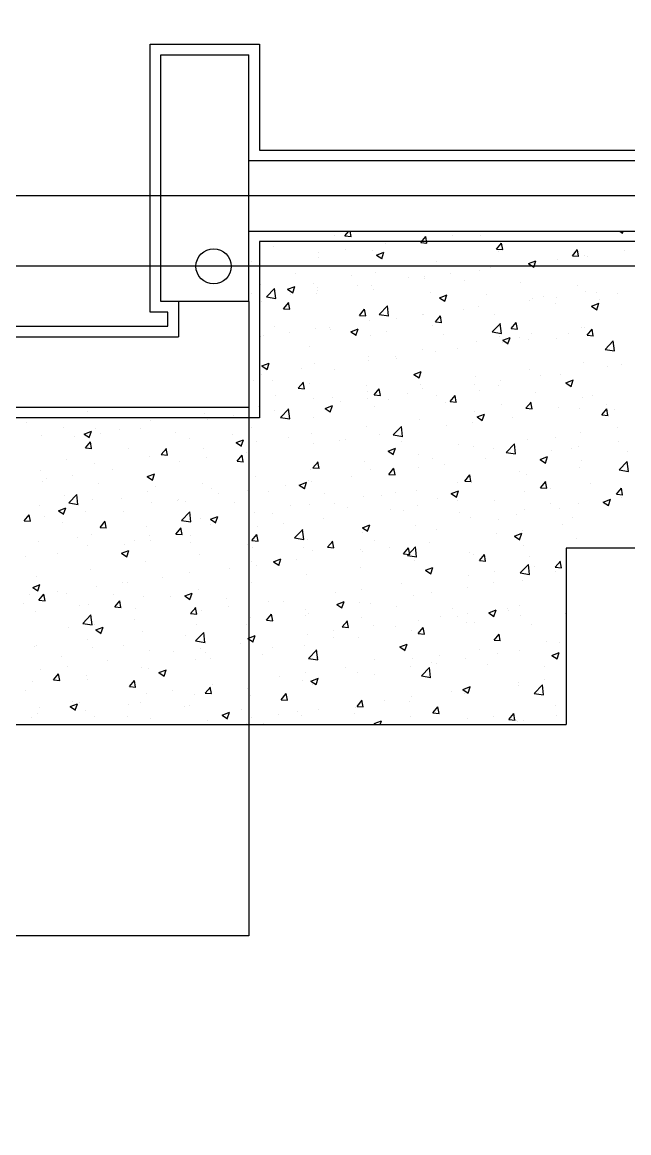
# Model space of a CAD drawing. Extents: x 78 to 306, y -397 to 18.
# Drawn here: x 271.2313 to 271.2657, y -396.7747 to -396.7117 of the extents above; entities that cross this region are included whole.
import ezdxf

# ---------------------------------------------------------------- set-up
doc = ezdxf.new("R2010")
doc.units = 0
doc.header["$LTSCALE"] = 0.5
doc.header["$MEASUREMENT"] = 0
doc.linetypes.add('DASHDOT2', pattern=[0.5, 0.25, -0.125, 0, -0.125])
doc.linetypes.add('DOT2', pattern=[0.125, 0, -0.125])
for name, color, linetype in [('AKS', 5, 'DASHDOT2'), ('ASHADE', 7, 'CONTINUOUS'), ('DUVAR', 6, 'CONTINUOUS'), ('IZDUSUM', 2, 'DOT2'), ('KOLON', 4, 'CONTINUOUS'), ('MERDIVEN', 3, 'CONTINUOUS'), ('SIVA', 7, 'CONTINUOUS'), ('TARAMA', 8, 'CONTINUOUS')]:
    doc.layers.add(name, color=color, linetype=linetype)

msp = doc.modelspace()

# ---------------------------------------------------------------- linework, layer by layer
at = {"layer": 'AKS'}
for p, q in [((271.242144, -396.35156), (271.242144, -396.83956)), ((271.254144, -396.35556), (271.254144, -396.83556)), ((271.333144, -396.72156), (271.041144, -396.72156)), ((271.333144, -396.72556), (271.037144, -396.72556))]:
    msp.add_line(p, q, dxfattribs=at)
at = {"layer": 'ASHADE'}
msp.add_circle((271.242144, -396.72556), 0.001, dxfattribs=at)
at = {"layer": 'DUVAR'}
for p, q in [((271.244144, -396.71956), (271.330644, -396.71956)), ((271.244144, -396.72356), (271.330644, -396.72356)), ((271.240144, -396.72756), (271.240144, -396.72956)), ((271.244144, -396.72756), (271.244144, -396.73356)), ((271.143144, -396.72956), (271.240144, -396.72956)), ((271.139144, -396.73356), (271.244144, -396.73356))]:
    msp.add_line(p, q, dxfattribs=at)
at = {"layer": 'IZDUSUM', "ltscale": 0.6}
for p, q in [((271.244144, -396.73356), (271.244144, -396.76356)), ((271.244144, -396.76356), (271.139144, -396.76356))]:
    msp.add_line(p, q, dxfattribs=at)
at = {"layer": 'KOLON'}
for p, q in [((271.239144, -396.72756), (271.239144, -396.71356)), ((271.239144, -396.71356), (271.244144, -396.71356)), ((271.244144, -396.72756), (271.244144, -396.71356)), ((271.244144, -396.72756), (271.239144, -396.72756))]:
    msp.add_line(p, q, dxfattribs=at)
at = {"layer": 'MERDIVEN'}
for p, q in [((271.404144, -396.74156), (271.262144, -396.74156)), ((271.262144, -396.74156), (271.262144, -396.75156)), ((271.121144, -396.75156), (271.262144, -396.75156))]:
    msp.add_line(p, q, dxfattribs=at)
at = {"layer": 'SIVA', "ltscale": 1.4}
for p, q in [((271.238544, -396.72816), (271.238544, -396.71296)), ((271.238544, -396.71296), (271.244744, -396.71296)), ((271.244744, -396.71296), (271.244744, -396.71896)), ((271.244744, -396.71896), (271.330044, -396.71896)), ((271.330644, -396.72416), (271.244744, -396.72416)), ((271.244744, -396.72416), (271.244744, -396.72756)), ((271.244744, -396.72756), (271.244744, -396.73416)), ((271.239544, -396.72816), (271.238544, -396.72816)), ((271.239544, -396.72896), (271.239544, -396.72816)), ((271.143744, -396.72896), (271.239544, -396.72896)), ((271.244744, -396.73416), (271.138544, -396.73416))]:
    msp.add_line(p, q, dxfattribs=at)
at = {"layer": 'TARAMA'}
for p, q in [((271.249587, -396.72383), (271.249813, -396.72356)), ((271.24994, -396.723862), (271.249884, -396.72356)), ((271.263949, -396.72356), (271.263949, -396.72356)), ((271.265183, -396.72356), (271.265348, -396.723671)), ((271.265342, -396.723672), (271.26538, -396.72356)), ((271.249024, -396.723815), (271.249024, -396.723815)), ((271.249587, -396.72383), (271.249946, -396.723861)), ((271.253891, -396.724206), (271.25418, -396.723861)), ((271.254244, -396.724239), (271.254174, -396.723863)), ((271.255675, -396.723783), (271.255675, -396.723783)), ((271.257177, -396.723585), (271.257177, -396.723585)), ((271.257303, -396.723825), (271.257303, -396.723825)), ((271.261813, -396.724113), (271.261813, -396.724113)), ((271.245525, -396.724415), (271.245525, -396.724415)), ((271.248111, -396.724778), (271.248111, -396.724778)), ((271.249613, -396.724581), (271.249613, -396.724581)), ((271.251156, -396.724659), (271.251156, -396.724659)), ((271.251385, -396.724924), (271.251805, -396.724763)), ((271.251678, -396.725127), (271.251799, -396.724764)), ((271.251886, -396.724282), (271.251886, -396.724282)), ((271.253891, -396.724206), (271.254249, -396.724237)), ((271.254186, -396.724275), (271.254186, -396.724275)), ((271.258194, -396.724583), (271.258484, -396.724238)), ((271.258194, -396.724583), (271.258553, -396.724614)), ((271.258314, -396.724713), (271.258314, -396.724713)), ((271.258547, -396.724615), (271.258478, -396.724239)), ((271.262498, -396.724959), (271.262787, -396.724614)), ((271.262851, -396.724992), (271.262781, -396.724616)), ((271.265435, -396.724656), (271.265435, -396.724656)), ((271.244322, -396.725277), (271.244322, -396.725277)), ((271.248075, -396.725082), (271.248075, -396.725082)), ((271.251385, -396.724924), (271.251684, -396.725125)), ((271.254814, -396.725314), (271.254814, -396.725314)), ((271.260008, -396.725405), (271.260428, -396.725243)), ((271.260008, -396.725405), (271.260306, -396.725606)), ((271.260301, -396.725607), (271.260422, -396.725245)), ((271.26031, -396.7254), (271.26031, -396.7254)), ((271.26166, -396.725153), (271.26166, -396.725153)), ((271.262498, -396.724959), (271.262857, -396.72499)), ((271.263163, -396.724956), (271.263163, -396.724956)), ((271.263341, -396.725016), (271.263341, -396.725016)), ((271.244959, -396.725532), (271.244959, -396.725532)), ((271.246766, -396.725949), (271.246766, -396.725949)), ((271.249969, -396.726085), (271.249969, -396.726085)), ((271.251315, -396.725915), (271.251315, -396.725915)), ((271.255599, -396.725951), (271.255599, -396.725951)), ((271.25723, -396.725823), (271.25723, -396.725823)), ((271.257871, -396.725652), (271.257871, -396.725652)), ((271.244829, -396.72662), (271.244829, -396.72662)), ((271.246344, -396.726859), (271.246764, -396.726698)), ((271.246636, -396.727062), (271.246758, -396.726699)), ((271.247816, -396.726515), (271.247816, -396.726515)), ((271.250307, -396.726648), (271.250307, -396.726648)), ((271.251083, -396.726657), (271.251083, -396.726657)), ((271.253172, -396.72622), (271.253172, -396.72622)), ((271.254097, -396.726149), (271.254097, -396.726149)), ((271.254113, -396.726273), (271.254113, -396.726273)), ((271.256375, -396.726355), (271.256375, -396.726355)), ((271.259578, -396.726491), (271.259578, -396.726491)), ((271.262781, -396.726626), (271.262781, -396.726626)), ((271.244317, -396.727116), (271.244317, -396.727116)), ((271.24514, -396.727298), (271.245607, -396.726811)), ((271.24514, -396.727298), (271.245674, -396.727381)), ((271.245668, -396.727381), (271.245601, -396.726812)), ((271.246344, -396.726859), (271.246642, -396.727061)), ((271.246533, -396.727145), (271.246533, -396.727145)), ((271.248002, -396.727079), (271.248002, -396.727079)), ((271.248031, -396.726755), (271.248031, -396.726755)), ((271.248035, -396.726947), (271.248035, -396.726947)), ((271.251234, -396.726891), (271.251234, -396.726891)), ((271.254437, -396.727026), (271.254437, -396.727026)), ((271.254967, -396.72734), (271.255387, -396.727179)), ((271.254967, -396.72734), (271.255265, -396.727541)), ((271.255259, -396.727543), (271.255381, -396.72718)), ((271.25764, -396.727161), (271.25764, -396.727161)), ((271.260843, -396.727297), (271.260843, -396.727297)), ((271.261584, -396.727322), (271.261584, -396.727322)), ((271.263268, -396.727014), (271.263268, -396.727014)), ((271.263857, -396.727023), (271.263857, -396.727023)), ((271.265064, -396.727092), (271.265064, -396.727092)), ((271.244886, -396.727529), (271.244886, -396.727529)), ((271.246116, -396.727966), (271.246405, -396.727621)), ((271.246116, -396.727966), (271.246475, -396.727998)), ((271.246469, -396.727999), (271.2464, -396.727623)), ((271.251543, -396.728292), (271.252011, -396.727805)), ((271.252071, -396.728375), (271.252005, -396.727805)), ((271.257157, -396.72782), (271.257157, -396.72782)), ((271.260082, -396.72752), (271.260082, -396.72752)), ((271.260237, -396.727398), (271.260237, -396.727398)), ((271.261565, -396.727693), (271.261565, -396.727693)), ((271.263589, -396.72782), (271.26401, -396.727659)), ((271.263589, -396.72782), (271.263888, -396.728022)), ((271.263882, -396.728023), (271.264004, -396.72766)), ((271.264046, -396.727432), (271.264046, -396.727432)), ((271.25042, -396.728343), (271.250709, -396.727998)), ((271.25042, -396.728343), (271.250778, -396.728374)), ((271.250773, -396.728375), (271.250703, -396.727999)), ((271.251543, -396.728292), (271.252077, -396.728374)), ((271.252518, -396.728516), (271.252518, -396.728516)), ((271.25402, -396.728318), (271.25402, -396.728318)), ((271.25404, -396.72827), (271.25404, -396.72827)), ((271.254723, -396.728719), (271.255013, -396.728374)), ((271.255076, -396.728752), (271.255007, -396.728376)), ((271.256293, -396.728019), (271.256293, -396.728019)), ((271.258066, -396.728293), (271.258066, -396.728293)), ((271.245573, -396.728999), (271.245573, -396.728999)), ((271.247929, -396.729077), (271.247929, -396.729077)), ((271.248729, -396.729014), (271.248729, -396.729014)), ((271.248776, -396.729134), (271.248776, -396.729134)), ((271.249925, -396.729275), (271.250345, -396.729114)), ((271.250218, -396.729478), (271.25034, -396.729115)), ((271.25101, -396.728654), (271.25101, -396.728654)), ((271.254567, -396.728894), (271.254567, -396.728894)), ((271.254723, -396.728719), (271.255082, -396.728751)), ((271.257947, -396.729285), (271.258414, -396.728798)), ((271.258474, -396.729368), (271.258408, -396.728798)), ((271.259027, -396.729096), (271.259316, -396.728751)), ((271.259027, -396.729096), (271.259386, -396.729127)), ((271.25938, -396.729128), (271.25931, -396.728752)), ((271.263003, -396.72901), (271.263003, -396.72901)), ((271.263195, -396.729011), (271.263195, -396.729011)), ((271.26333, -396.729472), (271.26362, -396.729127)), ((271.263683, -396.729505), (271.263614, -396.729129)), ((271.244813, -396.729526), (271.244813, -396.729526)), ((271.244955, -396.729511), (271.244955, -396.729511)), ((271.246457, -396.729314), (271.246457, -396.729314)), ((271.249925, -396.729275), (271.250224, -396.729476)), ((271.251068, -396.729494), (271.251068, -396.729494)), ((271.251979, -396.72927), (271.251979, -396.72927)), ((271.255182, -396.729405), (271.255182, -396.729405)), ((271.257084, -396.729817), (271.257084, -396.729817)), ((271.257947, -396.729285), (271.25848, -396.729367)), ((271.258384, -396.72954), (271.258384, -396.72954)), ((271.258548, -396.729756), (271.258968, -396.729594)), ((271.258548, -396.729756), (271.258847, -396.729957)), ((271.258841, -396.729958), (271.258962, -396.729596)), ((271.259504, -396.729611), (271.259504, -396.729611)), ((271.260006, -396.729689), (271.260006, -396.729689)), ((271.260164, -396.729395), (271.260164, -396.729395)), ((271.261587, -396.729676), (271.261587, -396.729676)), ((271.262278, -396.729389), (271.262278, -396.729389)), ((271.26333, -396.729472), (271.263689, -396.729504)), ((271.26435, -396.730278), (271.264818, -396.729791)), ((271.26479, -396.729811), (271.26479, -396.729811)), ((271.264878, -396.730361), (271.264812, -396.729791)), ((271.247569, -396.730095), (271.247569, -396.730095)), ((271.253967, -396.730267), (271.253967, -396.730267)), ((271.254714, -396.730385), (271.254714, -396.730385)), ((271.256004, -396.730211), (271.256004, -396.730211)), ((271.258504, -396.729886), (271.258504, -396.729886)), ((271.26435, -396.730278), (271.264884, -396.730361)), ((271.244884, -396.73121), (271.245304, -396.731049)), ((271.245177, -396.731413), (271.245298, -396.73105)), ((271.247856, -396.731074), (271.247856, -396.731074)), ((271.250937, -396.730651), (271.250937, -396.730651)), ((271.25094, -396.730882), (271.25094, -396.730882)), ((271.252442, -396.730684), (271.252442, -396.730684)), ((271.252505, -396.730812), (271.252505, -396.730812)), ((271.263122, -396.731008), (271.263122, -396.731008)), ((271.265294, -396.73111), (271.265294, -396.73111)), ((271.24474, -396.731524), (271.24474, -396.731524)), ((271.244878, -396.73168), (271.244878, -396.73168)), ((271.244884, -396.73121), (271.245182, -396.731412)), ((271.247151, -396.731381), (271.247151, -396.731381)), ((271.249006, -396.731413), (271.249006, -396.731413)), ((271.253507, -396.731691), (271.253927, -396.731529)), ((271.253507, -396.731691), (271.253805, -396.731892)), ((271.253799, -396.731893), (271.253921, -396.731531)), ((271.260091, -396.731392), (271.260091, -396.731392)), ((271.2607, -396.731756), (271.2607, -396.731756)), ((271.261795, -396.73171), (271.261795, -396.73171)), ((271.264489, -396.731257), (271.264489, -396.731257)), ((271.244404, -396.732065), (271.244404, -396.732065)), ((271.245507, -396.732013), (271.245507, -396.732013)), ((271.246949, -396.732479), (271.247238, -396.732135)), ((271.247302, -396.732512), (271.247232, -396.732136)), ((271.247607, -396.7322), (271.247607, -396.7322)), ((271.25081, -396.732336), (271.25081, -396.732336)), ((271.253894, -396.732265), (271.253894, -396.732265)), ((271.256925, -396.732253), (271.256925, -396.732253)), ((271.257011, -396.731815), (271.257011, -396.731815)), ((271.258296, -396.732311), (271.258296, -396.732311)), ((271.258427, -396.732055), (271.258427, -396.732055)), ((271.26213, -396.732171), (271.26255, -396.73201)), ((271.26213, -396.732171), (271.262428, -396.732373)), ((271.262422, -396.732374), (271.262544, -396.732011)), ((271.245669, -396.732871), (271.245669, -396.732871)), ((271.246949, -396.732479), (271.247307, -396.732511)), ((271.248872, -396.733006), (271.248872, -396.733006)), ((271.250864, -396.732649), (271.250864, -396.732649)), ((271.251252, -396.732856), (271.251542, -396.732511)), ((271.251252, -396.732856), (271.251611, -396.732887)), ((271.251605, -396.732889), (271.251536, -396.732512)), ((271.253136, -396.732752), (271.253136, -396.732752)), ((271.254013, -396.732471), (271.254013, -396.732471)), ((271.254797, -396.732912), (271.254797, -396.732912)), ((271.255556, -396.733232), (271.255845, -396.732888)), ((271.255909, -396.733265), (271.255839, -396.732889)), ((271.257216, -396.732606), (271.257216, -396.732606)), ((271.260419, -396.732742), (271.260419, -396.732742)), ((271.263049, -396.733006), (271.263049, -396.733006)), ((271.263622, -396.732877), (271.263622, -396.732877)), ((271.244667, -396.733521), (271.244667, -396.733521)), ((271.245935, -396.734136), (271.246403, -396.733649)), ((271.246463, -396.734219), (271.246397, -396.733649)), ((271.247783, -396.733071), (271.247783, -396.733071)), ((271.248465, -396.733626), (271.248886, -396.733465)), ((271.248465, -396.733626), (271.248764, -396.733827)), ((271.248758, -396.733829), (271.24888, -396.733466)), ((271.249362, -396.733249), (271.249362, -396.733249)), ((271.250864, -396.733051), (271.250864, -396.733051)), ((271.251298, -396.733512), (271.251298, -396.733512)), ((271.252075, -396.733142), (271.252075, -396.733142)), ((271.255278, -396.733277), (271.255278, -396.733277)), ((271.255556, -396.733232), (271.255914, -396.733264)), ((271.258481, -396.733412), (271.258481, -396.733412)), ((271.259859, -396.733609), (271.260149, -396.733264)), ((271.259859, -396.733609), (271.260218, -396.73364)), ((271.260018, -396.73339), (271.260018, -396.73339)), ((271.260212, -396.733642), (271.260143, -396.733265)), ((271.261684, -396.733548), (271.261684, -396.733548)), ((271.262911, -396.733623), (271.262911, -396.733623)), ((271.264163, -396.733985), (271.264452, -396.733641)), ((271.264413, -396.733426), (271.264413, -396.733426)), ((271.264516, -396.734018), (271.264446, -396.733642)), ((271.23501, -396.733815), (271.23501, -396.733815)), ((271.241636, -396.733905), (271.241636, -396.733905)), ((271.241798, -396.734244), (271.241798, -396.734244)), ((271.2433, -396.734047), (271.2433, -396.734047)), ((271.245572, -396.733747), (271.245572, -396.733747)), ((271.245935, -396.734136), (271.246469, -396.734219)), ((271.247799, -396.734113), (271.247799, -396.734113)), ((271.253822, -396.734262), (271.253822, -396.734262)), ((271.256938, -396.733812), (271.256938, -396.733812)), ((271.257088, -396.734106), (271.257508, -396.733945)), ((271.257088, -396.734106), (271.257387, -396.734308)), ((271.257381, -396.734309), (271.257502, -396.733947)), ((271.259121, -396.734122), (271.259121, -396.734122)), ((271.264163, -396.733985), (271.264522, -396.734017)), ((271.264887, -396.733683), (271.264887, -396.733683)), ((271.231511, -396.734416), (271.231511, -396.734416)), ((271.233602, -396.734709), (271.233602, -396.734709)), ((271.235439, -396.734778), (271.235439, -396.734778)), ((271.236805, -396.734844), (271.236805, -396.734844)), ((271.238008, -396.734743), (271.238008, -396.734743)), ((271.238556, -396.734328), (271.238556, -396.734328)), ((271.244299, -396.734714), (271.244299, -396.734714)), ((271.250791, -396.734646), (271.250791, -396.734646)), ((271.252339, -396.735129), (271.252806, -396.734642)), ((271.252867, -396.735212), (271.2528, -396.734643)), ((271.255347, -396.734619), (271.255347, -396.734619)), ((271.256849, -396.734422), (271.256849, -396.734422)), ((271.265046, -396.73469), (271.265046, -396.73469)), ((271.232409, -396.735162), (271.232409, -396.735162)), ((271.234234, -396.73524), (271.234234, -396.73524)), ((271.234801, -396.735081), (271.235221, -396.734919)), ((271.234801, -396.735081), (271.2351, -396.735282)), ((271.234871, -396.735863), (271.23516, -396.735518)), ((271.235094, -396.735283), (271.235216, -396.734921)), ((271.235223, -396.735896), (271.235154, -396.73552)), ((271.235736, -396.735042), (271.235736, -396.735042)), ((271.240008, -396.73498), (271.240008, -396.73498)), ((271.2408, -396.735314), (271.2408, -396.735314)), ((271.243211, -396.735115), (271.243211, -396.735115)), ((271.243424, -396.735561), (271.243844, -396.7354)), ((271.243717, -396.735764), (271.243838, -396.735401)), ((271.244594, -396.735519), (271.244594, -396.735519)), ((271.246414, -396.73525), (271.246414, -396.73525)), ((271.24771, -396.735069), (271.24771, -396.735069)), ((271.249285, -396.735417), (271.249285, -396.735417)), ((271.249616, -396.735386), (271.249616, -396.735386)), ((271.251558, -396.735118), (271.251558, -396.735118)), ((271.252339, -396.735129), (271.252872, -396.735212)), ((271.252819, -396.735521), (271.252819, -396.735521)), ((271.259946, -396.735387), (271.259946, -396.735387)), ((271.261547, -396.73529), (271.261547, -396.73529)), ((271.262976, -396.735003), (271.262976, -396.735003)), ((271.265107, -396.735493), (271.265107, -396.735493)), ((271.234871, -396.735863), (271.235229, -396.735894)), ((271.237301, -396.735915), (271.237301, -396.735915)), ((271.239174, -396.736239), (271.239463, -396.735895)), ((271.239527, -396.736272), (271.239458, -396.735896)), ((271.241563, -396.735903), (271.241563, -396.735903)), ((271.243424, -396.735561), (271.243723, -396.735762)), ((271.243994, -396.736114), (271.243994, -396.736114)), ((271.247783, -396.735615), (271.247783, -396.735615)), ((271.252047, -396.736042), (271.252467, -396.73588)), ((271.252047, -396.736042), (271.252345, -396.736243)), ((271.252339, -396.736244), (271.252461, -396.735882)), ((271.256022, -396.735656), (271.256022, -396.735656)), ((271.256865, -396.73581), (271.256865, -396.73581)), ((271.258048, -396.735891), (271.258048, -396.735891)), ((271.258742, -396.736123), (271.25921, -396.735635)), ((271.258742, -396.736123), (271.259276, -396.736205)), ((271.25927, -396.736205), (271.259204, -396.735636)), ((271.259225, -396.735792), (271.259225, -396.735792)), ((271.261332, -396.73599), (271.261332, -396.73599)), ((271.262428, -396.735927), (271.262428, -396.735927)), ((271.262834, -396.735792), (271.262834, -396.735792)), ((271.265631, -396.736062), (271.265631, -396.736062)), ((271.233802, -396.736515), (271.233802, -396.736515)), ((271.235366, -396.736775), (271.235366, -396.736775)), ((271.238483, -396.736325), (271.238483, -396.736325)), ((271.239174, -396.736239), (271.239533, -396.736271)), ((271.240219, -396.736611), (271.240219, -396.736611)), ((271.241721, -396.736413), (271.241721, -396.736413)), ((271.243478, -396.736616), (271.243767, -396.736271)), ((271.243478, -396.736616), (271.243836, -396.736647)), ((271.24383, -396.736649), (271.243761, -396.736273)), ((271.247781, -396.736992), (271.24807, -396.736648)), ((271.248134, -396.737025), (271.248065, -396.736649)), ((271.250718, -396.736644), (271.250718, -396.736644)), ((271.253749, -396.736259), (271.253749, -396.736259)), ((271.254549, -396.736492), (271.254549, -396.736492)), ((271.25527, -396.736788), (271.25527, -396.736788)), ((271.257543, -396.736489), (271.257543, -396.736489)), ((271.26067, -396.736522), (271.26109, -396.736361)), ((271.26067, -396.736522), (271.260968, -396.736723)), ((271.260962, -396.736725), (271.261084, -396.736362)), ((271.262985, -396.736608), (271.262985, -396.736608)), ((271.265146, -396.737116), (271.265613, -396.736629)), ((271.265673, -396.737199), (271.265607, -396.736629)), ((271.232336, -396.737159), (271.232336, -396.737159)), ((271.234158, -396.737409), (271.234158, -396.737409)), ((271.23643, -396.73711), (271.23643, -396.73711)), ((271.238383, -396.737496), (271.238803, -396.737335)), ((271.238675, -396.737699), (271.238797, -396.737336)), ((271.247637, -396.737066), (271.247637, -396.737066)), ((271.247781, -396.736992), (271.24814, -396.737024)), ((271.25105, -396.737092), (271.25105, -396.737092)), ((271.252085, -396.737369), (271.252374, -396.737024)), ((271.252085, -396.737369), (271.252443, -396.7374)), ((271.252438, -396.737402), (271.252368, -396.737026)), ((271.253768, -396.736986), (271.253768, -396.736986)), ((271.256388, -396.737745), (271.256678, -396.737401)), ((271.256741, -396.737778), (271.256672, -396.737402)), ((271.259486, -396.737208), (271.259486, -396.737208)), ((271.259873, -396.737384), (271.259873, -396.737384)), ((271.262903, -396.737), (271.262903, -396.737)), ((271.265146, -396.737116), (271.265679, -396.737198)), ((271.232433, -396.737775), (271.232433, -396.737775)), ((271.232656, -396.737607), (271.232656, -396.737607)), ((271.235636, -396.73791), (271.235636, -396.73791)), ((271.238383, -396.737496), (271.238681, -396.737698)), ((271.238839, -396.738046), (271.238839, -396.738046)), ((271.24149, -396.7379), (271.24149, -396.7379)), ((271.244521, -396.737516), (271.244521, -396.737516)), ((271.246205, -396.737982), (271.246205, -396.737982)), ((271.247006, -396.737977), (271.247426, -396.737816)), ((271.247006, -396.737977), (271.247304, -396.738178)), ((271.247298, -396.73818), (271.24742, -396.737817)), ((271.247551, -396.737693), (271.247551, -396.737693)), ((271.247707, -396.737784), (271.247707, -396.737784)), ((271.249979, -396.737485), (271.249979, -396.737485)), ((271.255987, -396.737809), (271.255987, -396.737809)), ((271.256388, -396.737745), (271.256747, -396.737777)), ((271.256792, -396.737807), (271.256792, -396.737807)), ((271.260692, -396.738122), (271.260981, -396.737777)), ((271.261045, -396.738155), (271.260975, -396.737779)), ((271.263528, -396.737859), (271.263528, -396.737859)), ((271.233698, -396.738581), (271.233698, -396.738581)), ((271.233924, -396.738988), (271.234391, -396.738501)), ((271.234452, -396.739071), (271.234385, -396.738501)), ((271.23841, -396.738322), (271.23841, -396.738322)), ((271.242042, -396.738181), (271.242042, -396.738181)), ((271.242415, -396.73848), (271.242415, -396.73848)), ((271.244052, -396.738294), (271.244052, -396.738294)), ((271.245245, -396.738316), (271.245245, -396.738316)), ((271.248448, -396.738452), (271.248448, -396.738452)), ((271.250645, -396.738641), (271.250645, -396.738641)), ((271.251651, -396.738587), (271.251651, -396.738587)), ((271.252488, -396.73841), (271.252488, -396.73841)), ((271.253676, -396.738257), (271.253676, -396.738257)), ((271.255628, -396.738457), (271.256048, -396.738296)), ((271.255628, -396.738457), (271.255927, -396.738659)), ((271.255921, -396.73866), (271.256043, -396.738297)), ((271.259754, -396.738356), (271.259754, -396.738356)), ((271.260692, -396.738122), (271.261051, -396.738153)), ((271.261256, -396.738159), (271.261256, -396.738159)), ((271.264995, -396.738499), (271.265285, -396.738154)), ((271.264995, -396.738499), (271.265354, -396.73853)), ((271.265348, -396.738531), (271.265279, -396.738155)), ((271.232263, -396.739156), (271.232263, -396.739156)), ((271.233341, -396.739431), (271.233762, -396.73927)), ((271.233634, -396.739634), (271.233756, -396.739272)), ((271.233924, -396.738988), (271.234458, -396.739071)), ((271.235293, -396.738772), (271.235293, -396.738772)), ((271.236901, -396.738716), (271.236901, -396.738716)), ((271.238641, -396.738977), (271.238641, -396.738977)), ((271.240104, -396.738852), (271.240104, -396.738852)), ((271.240143, -396.73878), (271.240143, -396.73878)), ((271.240553, -396.738894), (271.240553, -396.738894)), ((271.243307, -396.738987), (271.243307, -396.738987)), ((271.24651, -396.739122), (271.24651, -396.739122)), ((271.247564, -396.739063), (271.247564, -396.739063)), ((271.248989, -396.73901), (271.248989, -396.73901)), ((271.249713, -396.739258), (271.249713, -396.739258)), ((271.253692, -396.739154), (271.253692, -396.739154)), ((271.254854, -396.738722), (271.254854, -396.738722)), ((271.255964, -396.738855), (271.255964, -396.738855)), ((271.258057, -396.738858), (271.258057, -396.738858)), ((271.26126, -396.738993), (271.26126, -396.738993)), ((271.261777, -396.739308), (271.261777, -396.739308)), ((271.26283, -396.738998), (271.26283, -396.738998)), ((271.264251, -396.738938), (271.264671, -396.738777)), ((271.264251, -396.738938), (271.26455, -396.739139)), ((271.264463, -396.739128), (271.264463, -396.739128)), ((271.264544, -396.739141), (271.264665, -396.738778)), ((271.265276, -396.738707), (271.265276, -396.738707)), ((271.231399, -396.74), (271.231689, -396.739655)), ((271.231752, -396.740032), (271.231683, -396.739656)), ((271.232579, -396.739775), (271.232579, -396.739775)), ((271.233341, -396.739431), (271.23364, -396.739633)), ((271.234852, -396.739476), (271.234852, -396.739476)), ((271.237053, -396.739495), (271.237053, -396.739495)), ((271.240327, -396.739981), (271.240795, -396.739494)), ((271.240855, -396.740064), (271.240789, -396.739494)), ((271.241417, -396.739897), (271.241417, -396.739897)), ((271.241964, -396.739912), (271.242384, -396.739751)), ((271.241964, -396.739912), (271.242263, -396.740113)), ((271.242257, -396.740115), (271.242378, -396.739752)), ((271.244448, -396.739513), (271.244448, -396.739513)), ((271.245489, -396.739611), (271.245489, -396.739611)), ((271.248401, -396.739851), (271.248401, -396.739851)), ((271.25219, -396.739352), (271.25219, -396.739352)), ((271.252916, -396.739393), (271.252916, -396.739393)), ((271.256119, -396.739528), (271.256119, -396.739528)), ((271.256719, -396.739804), (271.256719, -396.739804)), ((271.258278, -396.739909), (271.258278, -396.739909)), ((271.259322, -396.739664), (271.259322, -396.739664)), ((271.2598, -396.739382), (271.2598, -396.739382)), ((271.262525, -396.739799), (271.262525, -396.739799)), ((271.231399, -396.74), (271.231758, -396.740031)), ((271.233554, -396.740095), (271.233554, -396.740095)), ((271.235703, -396.740376), (271.235992, -396.740031)), ((271.235703, -396.740376), (271.236062, -396.740407)), ((271.236056, -396.740409), (271.235986, -396.740033)), ((271.238337, -396.74032), (271.238337, -396.74032)), ((271.240007, -396.740753), (271.240296, -396.740408)), ((271.240359, -396.740785), (271.24029, -396.740409)), ((271.240327, -396.739981), (271.240861, -396.740064)), ((271.24199, -396.740212), (271.24199, -396.740212)), ((271.244626, -396.740348), (271.244626, -396.740348)), ((271.246128, -396.74015), (271.246128, -396.74015)), ((271.246731, -396.740974), (271.247198, -396.740487)), ((271.247259, -396.741057), (271.247192, -396.740487)), ((271.250587, -396.740393), (271.251007, -396.740231)), ((271.250587, -396.740393), (271.250885, -396.740594)), ((271.25088, -396.740595), (271.251001, -396.740233)), ((271.253603, -396.740254), (271.253603, -396.740254)), ((271.254779, -396.740509), (271.254779, -396.740509)), ((271.259677, -396.740525), (271.259677, -396.740525)), ((271.26195, -396.740226), (271.26195, -396.740226)), ((271.23219, -396.741154), (271.23219, -396.741154)), ((271.234443, -396.74096), (271.234443, -396.74096)), ((271.23522, -396.74077), (271.23522, -396.74077)), ((271.237646, -396.741095), (271.237646, -396.741095)), ((271.238491, -396.740812), (271.238491, -396.740812)), ((271.238565, -396.741146), (271.238565, -396.741146)), ((271.240007, -396.740753), (271.240365, -396.740784)), ((271.240837, -396.740847), (271.240837, -396.740847)), ((271.24431, -396.741129), (271.244599, -396.740784)), ((271.24431, -396.741129), (271.244669, -396.74116)), ((271.244663, -396.741162), (271.244594, -396.740786)), ((271.246731, -396.740974), (271.247264, -396.741057)), ((271.247491, -396.741061), (271.247491, -396.741061)), ((271.248614, -396.741506), (271.248903, -396.741161)), ((271.248967, -396.741538), (271.248897, -396.741162)), ((271.250572, -396.740638), (271.250572, -396.740638)), ((271.25128, -396.74111), (271.25128, -396.74111)), ((271.258175, -396.740723), (271.258175, -396.740723)), ((271.25921, -396.740873), (271.25963, -396.740712)), ((271.25921, -396.740873), (271.259508, -396.741074)), ((271.259502, -396.741076), (271.259624, -396.740713)), ((271.262757, -396.740995), (271.262757, -396.740995)), ((271.233273, -396.741843), (271.233273, -396.741843)), ((271.234992, -396.741413), (271.234992, -396.741413)), ((271.236923, -396.741847), (271.237343, -396.741686)), ((271.237063, -396.741344), (271.237063, -396.741344)), ((271.237215, -396.74205), (271.237337, -396.741687)), ((271.240848, -396.741231), (271.240848, -396.741231)), ((271.244051, -396.741366), (271.244051, -396.741366)), ((271.244375, -396.741511), (271.244375, -396.741511)), ((271.247254, -396.741501), (271.247254, -396.741501)), ((271.247781, -396.741711), (271.247781, -396.741711)), ((271.248614, -396.741506), (271.248972, -396.741537)), ((271.250457, -396.741637), (271.250457, -396.741637)), ((271.250612, -396.741719), (271.250612, -396.741719)), ((271.252114, -396.741521), (271.252114, -396.741521)), ((271.252917, -396.741882), (271.253207, -396.741537)), ((271.253134, -396.741967), (271.253602, -396.74148)), ((271.25327, -396.741915), (271.253201, -396.741539)), ((271.253662, -396.74205), (271.253596, -396.74148)), ((271.25366, -396.741772), (271.25366, -396.741772)), ((271.254386, -396.741222), (271.254386, -396.741222)), ((271.256646, -396.741802), (271.256646, -396.741802)), ((271.259727, -396.741379), (271.259727, -396.741379)), ((271.231493, -396.742013), (271.231493, -396.742013)), ((271.236923, -396.741847), (271.237221, -396.742049)), ((271.238264, -396.742317), (271.238264, -396.742317)), ((271.241344, -396.741895), (271.241344, -396.741895)), ((271.244282, -396.742311), (271.244282, -396.742311)), ((271.245546, -396.742328), (271.245966, -396.742166)), ((271.245546, -396.742328), (271.245844, -396.742529)), ((271.245838, -396.74253), (271.24596, -396.742168)), ((271.246822, -396.742218), (271.246822, -396.742218)), ((271.252917, -396.741882), (271.253276, -396.741913)), ((271.253134, -396.741967), (271.253668, -396.74205)), ((271.25353, -396.742252), (271.25353, -396.742252)), ((271.256863, -396.741907), (271.256863, -396.741907)), ((271.257221, -396.742259), (271.25751, -396.741914)), ((271.257221, -396.742259), (271.257579, -396.74229)), ((271.257574, -396.742291), (271.257504, -396.741915)), ((271.259538, -396.74296), (271.260005, -396.742473)), ((271.260065, -396.743043), (271.259999, -396.742473)), ((271.260066, -396.742043), (271.260066, -396.742043)), ((271.261524, -396.742635), (271.261814, -396.74229)), ((271.261877, -396.742668), (271.261808, -396.742292)), ((271.235147, -396.742767), (271.235147, -396.742767)), ((271.240783, -396.742912), (271.240783, -396.742912)), ((271.243048, -396.742714), (271.243048, -396.742714)), ((271.24455, -396.742517), (271.24455, -396.742517)), ((271.247418, -396.743058), (271.247418, -396.743058)), ((271.250499, -396.742636), (271.250499, -396.742636)), ((271.254168, -396.742808), (271.254589, -396.742647)), ((271.254168, -396.742808), (271.254467, -396.74301)), ((271.254461, -396.743011), (271.254583, -396.742648)), ((271.256597, -396.743089), (271.256597, -396.743089)), ((271.258099, -396.742892), (271.258099, -396.742892)), ((271.259538, -396.74296), (271.260071, -396.743043)), ((271.260371, -396.742592), (271.260371, -396.742592)), ((271.261524, -396.742635), (271.261883, -396.742667)), ((271.26153, -396.742888), (271.26153, -396.742888)), ((271.231882, -396.743782), (271.232302, -396.743621)), ((271.232117, -396.743151), (271.232117, -396.743151)), ((271.232174, -396.743985), (271.232296, -396.743622)), ((271.235484, -396.74371), (271.235484, -396.74371)), ((271.236986, -396.743512), (271.236986, -396.743512)), ((271.237284, -396.743513), (271.237284, -396.743513)), ((271.239259, -396.743213), (271.239259, -396.743213)), ((271.244302, -396.743508), (271.244302, -396.743508)), ((271.252808, -396.743588), (271.252808, -396.743588)), ((271.258031, -396.743489), (271.258031, -396.743489)), ((271.259654, -396.743377), (271.259654, -396.743377)), ((271.231695, -396.744209), (271.231695, -396.744209)), ((271.231882, -396.743782), (271.23218, -396.743984)), ((271.232232, -396.744513), (271.232521, -396.744168)), ((271.232585, -396.744545), (271.232515, -396.744169)), ((271.233274, -396.744026), (271.233274, -396.744026)), ((271.233784, -396.744113), (271.233784, -396.744113)), ((271.236477, -396.744161), (271.236477, -396.744161)), ((271.238191, -396.744315), (271.238191, -396.744315)), ((271.23968, -396.744297), (271.23968, -396.744297)), ((271.240504, -396.744263), (271.240924, -396.744102)), ((271.240504, -396.744263), (271.240803, -396.744464)), ((271.240797, -396.744466), (271.240919, -396.744103)), ((271.241271, -396.743892), (271.241271, -396.743892)), ((271.249033, -396.744085), (271.249033, -396.744085)), ((271.250535, -396.743887), (271.250535, -396.743887)), ((271.253457, -396.744249), (271.253457, -396.744249)), ((271.254531, -396.744089), (271.254531, -396.744089)), ((271.256573, -396.743799), (271.256573, -396.743799)), ((271.231336, -396.744697), (271.231336, -396.744697)), ((271.232232, -396.744513), (271.232591, -396.744544)), ((271.234539, -396.744832), (271.234539, -396.744832)), ((271.235075, -396.744764), (271.235075, -396.744764)), ((271.236536, -396.744889), (271.236825, -396.744545)), ((271.236536, -396.744889), (271.236894, -396.744921)), ((271.236888, -396.744922), (271.236819, -396.744546)), ((271.237742, -396.744967), (271.237742, -396.744967)), ((271.240839, -396.745266), (271.241128, -396.744921)), ((271.241192, -396.745298), (271.241123, -396.744922)), ((271.242883, -396.744432), (271.242883, -396.744432)), ((271.242971, -396.744883), (271.242971, -396.744883)), ((271.245244, -396.744584), (271.245244, -396.744584)), ((271.246086, -396.744567), (271.246086, -396.744567)), ((271.249127, -396.744743), (271.249547, -396.744582)), ((271.249127, -396.744743), (271.249426, -396.744945)), ((271.249289, -396.744703), (271.249289, -396.744703)), ((271.24942, -396.744946), (271.249541, -396.744584)), ((271.250426, -396.744633), (271.250426, -396.744633)), ((271.251032, -396.74469), (271.251032, -396.74469)), ((271.252492, -396.744838), (271.252492, -396.744838)), ((271.255695, -396.744973), (271.255695, -396.744973)), ((271.258793, -396.744959), (271.258793, -396.744959)), ((271.259468, -396.744806), (271.259468, -396.744806)), ((271.232044, -396.745149), (271.232044, -396.745149)), ((271.234719, -396.745826), (271.235187, -396.745339)), ((271.235247, -396.745909), (271.235181, -396.745339)), ((271.23768, -396.74558), (271.23768, -396.74558)), ((271.240839, -396.745266), (271.241198, -396.745297)), ((271.240945, -396.745103), (271.240945, -396.745103)), ((271.241469, -396.745081), (271.241469, -396.745081)), ((271.244148, -396.745238), (271.244148, -396.745238)), ((271.244229, -396.745505), (271.244229, -396.745505)), ((271.245143, -396.745642), (271.245432, -396.745298)), ((271.245495, -396.745675), (271.245426, -396.745299)), ((271.247345, -396.745055), (271.247345, -396.745055)), ((271.247351, -396.745373), (271.247351, -396.745373)), ((271.247533, -396.745291), (271.247533, -396.745291)), ((271.250554, -396.745509), (271.250554, -396.745509)), ((271.255018, -396.745456), (271.255018, -396.745456)), ((271.255969, -396.745407), (271.255969, -396.745407)), ((271.256521, -396.745258), (271.256521, -396.745258)), ((271.25775, -396.745224), (271.25817, -396.745063)), ((271.25775, -396.745224), (271.258048, -396.745425)), ((271.258042, -396.745427), (271.258164, -396.745064)), ((271.258898, -396.745109), (271.258898, -396.745109)), ((271.259581, -396.745374), (271.259581, -396.745374)), ((271.262101, -396.745244), (271.262101, -396.745244)), ((271.233906, -396.746077), (271.233906, -396.746077)), ((271.234719, -396.745826), (271.235253, -396.745909)), ((271.235408, -396.745879), (271.235408, -396.745879)), ((271.235463, -396.746198), (271.235883, -396.746037)), ((271.235463, -396.746198), (271.235761, -396.746399)), ((271.235756, -396.746401), (271.235877, -396.746038)), ((271.241199, -396.745889), (271.241199, -396.745889)), ((271.244034, -396.745891), (271.244034, -396.745891)), ((271.245143, -396.745642), (271.245501, -396.745674)), ((271.248957, -396.746254), (271.248957, -396.746254)), ((271.249446, -396.746019), (271.249735, -396.745674)), ((271.249446, -396.746019), (271.249805, -396.74605)), ((271.249799, -396.746051), (271.24973, -396.745675)), ((271.251229, -396.745955), (271.251229, -396.745955)), ((271.25247, -396.746007), (271.25247, -396.746007)), ((271.253384, -396.746246), (271.253384, -396.746246)), ((271.25375, -396.746395), (271.254039, -396.746051)), ((271.253757, -396.745644), (271.253757, -396.745644)), ((271.254103, -396.746428), (271.254033, -396.746052)), ((271.2565, -396.745796), (271.2565, -396.745796)), ((271.25696, -396.745779), (271.25696, -396.745779)), ((271.260163, -396.745915), (271.260163, -396.745915)), ((271.235002, -396.746762), (271.235002, -396.746762)), ((271.238118, -396.746312), (271.238118, -396.746312)), ((271.240535, -396.746492), (271.240535, -396.746492)), ((271.241123, -396.746819), (271.24159, -396.746332)), ((271.241123, -396.746819), (271.241657, -396.746902)), ((271.241651, -396.746902), (271.241584, -396.746332)), ((271.244086, -396.746679), (271.244506, -396.746517)), ((271.244086, -396.746679), (271.244384, -396.74688)), ((271.244378, -396.746881), (271.2445, -396.746519)), ((271.247455, -396.746452), (271.247455, -396.746452)), ((271.248971, -396.746608), (271.248971, -396.746608)), ((271.250353, -396.74663), (271.250353, -396.74663)), ((271.25375, -396.746395), (271.254108, -396.746427)), ((271.258053, -396.746772), (271.258343, -396.746427)), ((271.258053, -396.746772), (271.258412, -396.746803)), ((271.258406, -396.746805), (271.258337, -396.746428)), ((271.261004, -396.746827), (271.261004, -396.746827)), ((271.231971, -396.747146), (271.231971, -396.747146)), ((271.23208, -396.747076), (271.23208, -396.747076)), ((271.235283, -396.747211), (271.235283, -396.747211)), ((271.237036, -396.747093), (271.237036, -396.747093)), ((271.238486, -396.747347), (271.238486, -396.747347)), ((271.239891, -396.747447), (271.239891, -396.747447)), ((271.241393, -396.74725), (271.241393, -396.74725)), ((271.241689, -396.747482), (271.241689, -396.747482)), ((271.243665, -396.74695), (271.243665, -396.74695)), ((271.244156, -396.747503), (271.244156, -396.747503)), ((271.245472, -396.747209), (271.245472, -396.747209)), ((271.247273, -396.747053), (271.247273, -396.747053)), ((271.247526, -396.747812), (271.247994, -396.747325)), ((271.248054, -396.747895), (271.247988, -396.747325)), ((271.252709, -396.747159), (271.253129, -396.746998)), ((271.252709, -396.747159), (271.253007, -396.74736)), ((271.253001, -396.747362), (271.253123, -396.746999)), ((271.257214, -396.747325), (271.257214, -396.747325)), ((271.258261, -396.747506), (271.258261, -396.747506)), ((271.259508, -396.747371), (271.259508, -396.747371)), ((271.261331, -396.74764), (271.261751, -396.747478)), ((271.261624, -396.747842), (271.261746, -396.74748)), ((271.26176, -396.746906), (271.26176, -396.746906)), ((271.233537, -396.747693), (271.233537, -396.747693)), ((271.236102, -396.747946), (271.236102, -396.747946)), ((271.241126, -396.747887), (271.241126, -396.747887)), ((271.241973, -396.747809), (271.241973, -396.747809)), ((271.244892, -396.747617), (271.244892, -396.747617)), ((271.247526, -396.747812), (271.24806, -396.747895)), ((271.248095, -396.747753), (271.248095, -396.747753)), ((271.251298, -396.747888), (271.251298, -396.747888)), ((271.25344, -396.747822), (271.25344, -396.747822)), ((271.254501, -396.748023), (271.254501, -396.748023)), ((271.254761, -396.748107), (271.254761, -396.748107)), ((271.254942, -396.747625), (271.254942, -396.747625)), ((271.256427, -396.747794), (271.256427, -396.747794)), ((271.261331, -396.74764), (271.26163, -396.747841)), ((271.232327, -396.748443), (271.232327, -396.748443)), ((271.233064, -396.749026), (271.233354, -396.748681)), ((271.233417, -396.749059), (271.233348, -396.748682)), ((271.233829, -396.748245), (271.233829, -396.748245)), ((271.234929, -396.748759), (271.234929, -396.748759)), ((271.238045, -396.748309), (271.238045, -396.748309)), ((271.238473, -396.74841), (271.238473, -396.74841)), ((271.239044, -396.748614), (271.239465, -396.748453)), ((271.239044, -396.748614), (271.239343, -396.748815)), ((271.239337, -396.748816), (271.239459, -396.748454)), ((271.247378, -396.74862), (271.247378, -396.74862)), ((271.249651, -396.748321), (271.249651, -396.748321)), ((271.25028, -396.748628), (271.25028, -396.748628)), ((271.251262, -396.748708), (271.251262, -396.748708)), ((271.253311, -396.748244), (271.253311, -396.748244)), ((271.25393, -396.748805), (271.254397, -396.748318)), ((271.254457, -396.748888), (271.254391, -396.748318)), ((271.257704, -396.748159), (271.257704, -396.748159)), ((271.260907, -396.748294), (271.260907, -396.748294)), ((271.231898, -396.749143), (271.231898, -396.749143)), ((271.233064, -396.749026), (271.233423, -396.749057)), ((271.234974, -396.749011), (271.234974, -396.749011)), ((271.237368, -396.749402), (271.237657, -396.749058)), ((271.237368, -396.749402), (271.237727, -396.749434)), ((271.237721, -396.749435), (271.237651, -396.749059)), ((271.242087, -396.749317), (271.242087, -396.749317)), ((271.245876, -396.748818), (271.245876, -396.748818)), ((271.2472, -396.74905), (271.2472, -396.74905)), ((271.247667, -396.749094), (271.248087, -396.748933)), ((271.247667, -396.749094), (271.247966, -396.749296)), ((271.247763, -396.749308), (271.247763, -396.749308)), ((271.24796, -396.749297), (271.248081, -396.748934)), ((271.25393, -396.748805), (271.254463, -396.748888)), ((271.259425, -396.749193), (271.259425, -396.749193)), ((271.259435, -396.749369), (271.259435, -396.749369)), ((271.260333, -396.749798), (271.260801, -396.749311)), ((271.260861, -396.749881), (271.260795, -396.749311)), ((271.260927, -396.748995), (271.260927, -396.748995)), ((271.231475, -396.749611), (271.231475, -396.749611)), ((271.238313, -396.749814), (271.238313, -396.749814)), ((271.239815, -396.749616), (271.239815, -396.749616)), ((271.241053, -396.749884), (271.241053, -396.749884)), ((271.241672, -396.749779), (271.241961, -396.749434)), ((271.241672, -396.749779), (271.24203, -396.74981)), ((271.242024, -396.749812), (271.241955, -396.749436)), ((271.244083, -396.7495), (271.244083, -396.7495)), ((271.244264, -396.749909), (271.244264, -396.749909)), ((271.245975, -396.750155), (271.246264, -396.749811)), ((271.246328, -396.750188), (271.246259, -396.749812)), ((271.253364, -396.749991), (271.253364, -396.749991)), ((271.255636, -396.749692), (271.255636, -396.749692)), ((271.25629, -396.749575), (271.25671, -396.749414)), ((271.25629, -396.749575), (271.256588, -396.749776)), ((271.256354, -396.749791), (271.256354, -396.749791)), ((271.256583, -396.749778), (271.256704, -396.749415)), ((271.260333, -396.749798), (271.260867, -396.749881)), ((271.232251, -396.750612), (271.232251, -396.750612)), ((271.234003, -396.750549), (271.234423, -396.750388)), ((271.234003, -396.750549), (271.234302, -396.75075)), ((271.234115, -396.750277), (271.234115, -396.750277)), ((271.234296, -396.750752), (271.234417, -396.750389)), ((271.234523, -396.750313), (271.234523, -396.750313)), ((271.237318, -396.750413), (271.237318, -396.750413)), ((271.237972, -396.750307), (271.237972, -396.750307)), ((271.240521, -396.750548), (271.240521, -396.750548)), ((271.240765, -396.75051), (271.240765, -396.75051)), ((271.245975, -396.750155), (271.246334, -396.750187)), ((271.250207, -396.750625), (271.250207, -396.750625)), ((271.250279, -396.750532), (271.250568, -396.750187)), ((271.250279, -396.750532), (271.250637, -396.750563)), ((271.250632, -396.750565), (271.250562, -396.750189)), ((271.251862, -396.750189), (271.251862, -396.750189)), ((271.253238, -396.750241), (271.253238, -396.750241)), ((271.254582, -396.750908), (271.254872, -396.750564)), ((271.254935, -396.750941), (271.254866, -396.750565)), ((271.261512, -396.750486), (271.261512, -396.750486)), ((271.231825, -396.751141), (271.231825, -396.751141)), ((271.232177, -396.750948), (271.232177, -396.750948)), ((271.234856, -396.750756), (271.234856, -396.750756)), ((271.23538, -396.751083), (271.23538, -396.751083)), ((271.237266, -396.75111), (271.237266, -396.75111)), ((271.238583, -396.751219), (271.238583, -396.751219)), ((271.242626, -396.75103), (271.243046, -396.750868)), ((271.242626, -396.75103), (271.242924, -396.751231)), ((271.242918, -396.751232), (271.24304, -396.75087)), ((271.243724, -396.750683), (271.243724, -396.750683)), ((271.244298, -396.751185), (271.244298, -396.751185)), ((271.2458, -396.750987), (271.2458, -396.750987)), ((271.246927, -396.750819), (271.246927, -396.750819)), ((271.247127, -396.751048), (271.247127, -396.751048)), ((271.248072, -396.750688), (271.248072, -396.750688)), ((271.25013, -396.750954), (271.25013, -396.750954)), ((271.253333, -396.751089), (271.253333, -396.751089)), ((271.254582, -396.750908), (271.254941, -396.75094)), ((271.256536, -396.751225), (271.256536, -396.751225)), ((271.258013, -396.751086), (271.258013, -396.751086)), ((271.258886, -396.751285), (271.259175, -396.75094)), ((271.258886, -396.751285), (271.259244, -396.751316)), ((271.259239, -396.751318), (271.259169, -396.750942)), ((271.261621, -396.751063), (271.261621, -396.751063)), ((271.241786, -396.751354), (271.241786, -396.751354)), ((271.24401, -396.751497), (271.24401, -396.751497)), ((271.244989, -396.751489), (271.244989, -396.751489)), ((271.251249, -396.75151), (271.251669, -396.751349)), ((271.251249, -396.75151), (271.251322, -396.75156)), ((271.251593, -396.75156), (271.251663, -396.75135)), ((271.257847, -396.751559), (271.257847, -396.751559)), ((271.259349, -396.751362), (271.259349, -396.751362)), ((271.259362, -396.751366), (271.259362, -396.751366)), ((271.259738, -396.75136), (271.259738, -396.75136))]:
    msp.add_line(p, q, dxfattribs=at)

doc.saveas('drawing.dxf')
